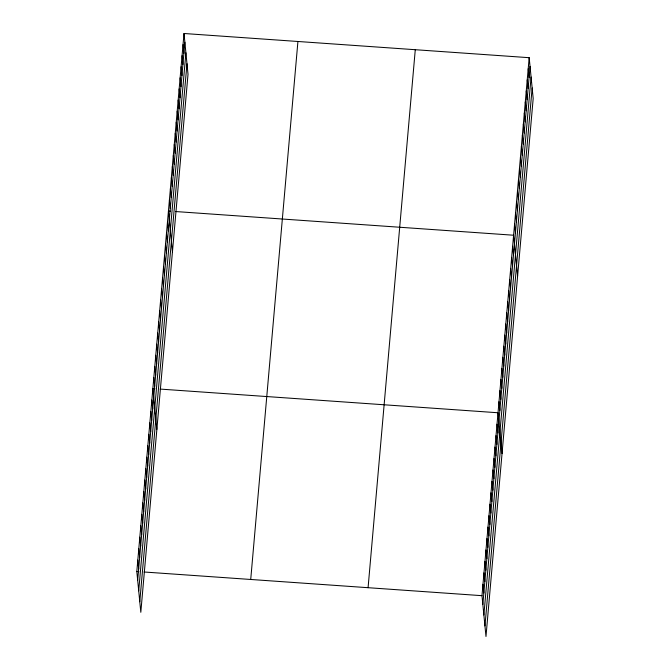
<?xml version="1.0" encoding="UTF-8"?>
<svg xmlns="http://www.w3.org/2000/svg" width="670" height="670" viewBox="0 0 670 670"><rect width="100%" height="100%" fill="white"/><g stroke="black" fill="none" stroke-linecap="round" stroke-linejoin="round"><path stroke-width="1" d="M184.016 33.5L188.019 74.32L140.817 612.305L136.814 571.485L184.016 33.5L529.183 57.695L533.186 98.515L485.984 636.5L481.981 595.68L529.183 57.695M137.668 580.228L184.87 42.243M138.707 590.814L185.908 52.83M139.779 601.719L186.98 63.734M250.722 579.466L297.924 41.481M368.081 587.699L415.274 49.714M482.844 604.424L530.045 66.439M483.882 615.01L531.084 77.025M484.946 625.914L532.148 87.929M170.507 211.184L168.438 211.033L172.441 251.853M175.682 211.544L513.605 235.229L517.608 276.048M154.929 388.717L152.861 388.567L156.864 429.386M160.113 389.077L498.036 412.762L502.031 453.582M136.814 571.485L138.883 571.627M144.058 571.996L481.981 595.68M528.211 68.792L529.066 77.536M527.24 79.889L528.094 88.633M526.268 90.986L527.122 99.73M525.288 102.083L526.151 110.826M524.317 113.171L525.171 121.923M523.345 124.268L524.2 133.02M522.374 135.365L523.228 144.117M521.394 146.462L522.257 155.206M520.423 157.559L521.277 166.302M519.451 168.656L520.305 177.399M518.48 179.753L519.334 188.496M517.5 190.85L518.362 199.593M516.528 201.946L517.391 210.69M515.557 213.035L516.411 221.787M514.585 224.132L515.439 232.884M512.634 246.326L513.496 255.069M511.662 257.422L512.517 266.166M510.691 268.519L511.545 277.263M509.711 279.616L510.574 288.36M508.739 290.713L509.602 299.457M507.768 301.81L508.622 310.553M506.796 312.898L507.651 321.65M505.817 323.995L506.679 332.747M504.845 335.092L505.708 343.836M503.873 346.189L504.728 354.933M502.902 357.286L503.756 366.029M501.922 368.383L502.785 377.126M500.951 379.48L501.813 388.223M499.979 390.577L500.833 399.32M499.008 401.673L499.862 410.417M497.031 424.194L497.885 432.946M496.026 435.626L496.88 444.378M495.021 447.057L495.884 455.809M494.016 458.498L494.879 467.241M493.019 469.93L493.874 478.673M492.015 481.361L492.869 490.105M491.01 492.793L491.872 501.537M490.005 504.225L490.867 512.969M489.008 515.657L489.862 524.401M488.003 527.089L488.857 535.832M486.998 538.521L487.861 547.264M485.993 549.953L486.856 558.696M484.996 561.385L485.851 570.128M483.991 572.817L484.845 581.56M482.986 584.248L483.841 592.992M183.044 44.597L183.898 53.34M182.064 55.694L182.927 64.437M181.093 66.791L181.947 75.534M180.121 77.888L180.975 86.631M179.15 88.976L180.004 97.728M178.17 100.073L179.032 108.825M177.198 111.17L178.053 119.913M176.227 122.267L177.081 131.01M175.255 133.364L176.109 142.107M174.275 144.46L175.138 153.204M173.304 155.557L174.167 164.301M172.332 166.654L173.187 175.398M171.361 177.751L172.215 186.495M170.381 188.839L171.244 197.591M169.41 199.936L170.272 208.688M167.467 222.13L168.321 230.874M166.487 233.227L167.349 241.971M165.515 244.324L166.378 253.067M164.544 255.421L165.398 264.164M163.572 266.518L164.426 275.261M162.592 277.606L163.455 286.358M161.621 288.703L162.483 297.455M160.649 299.8L161.504 308.552M159.678 310.897L160.532 319.64M158.706 321.994L159.561 330.737M157.726 333.091L158.589 341.834M156.755 344.187L157.609 352.931M155.783 355.284L156.638 364.028M154.812 366.381L155.666 375.125M153.832 377.47L154.695 386.222M151.856 399.998L152.718 408.75M150.859 411.43L151.713 420.182M149.854 422.862L150.708 431.614M148.849 434.294L149.703 443.046M147.844 445.734L148.707 454.478M146.839 457.166L147.702 465.91M145.842 468.598L146.697 477.342M144.837 480.03L145.692 488.773M143.832 491.462L144.695 500.205M142.827 502.894L143.69 511.637M141.831 514.326L142.685 523.069M140.826 525.757L141.68 534.501M139.821 537.189L140.675 545.933M138.816 548.621L139.678 557.365M137.819 560.053L138.673 568.797"/></g></svg>
